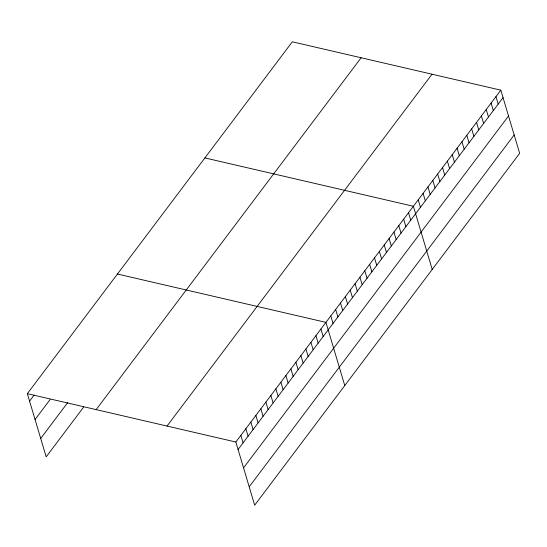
<?xml version="1.0" encoding="UTF-8"?>
<svg xmlns="http://www.w3.org/2000/svg" width="547" height="547" viewBox="0 0 547 547"><rect width="100%" height="100%" fill="white"/><g stroke="black" fill="none" stroke-linecap="round" stroke-linejoin="round"><path stroke-width="0.82" d="M83.718 406.995L46.187 456.841L27.35 393.662L292.324 41.811L500.813 90.159L519.65 153.338L254.676 505.189L235.846 442.017L500.813 90.159M29.579 401.142L34.085 395.16M35.056 419.522L50.071 399.583M40.704 438.462L67.732 402.571M96.156 409.621L361.123 57.763M167.04 426.058L432.014 74.207M238.075 449.497L503.049 97.639M243.552 467.876L508.525 116.019M249.2 486.809L514.173 134.959M204.879 157.919L413.375 206.274L432.212 269.452M117.441 274.033L325.937 322.381L344.767 385.56M27.35 393.662L235.846 442.017M495.958 96.614L498.187 104.087M491.103 103.062L493.332 110.542M486.242 109.509L488.471 116.99M481.387 115.964L483.616 123.444M476.526 122.412L478.755 129.892M471.671 128.866L473.9 136.347M466.81 135.314L469.039 142.794M461.955 141.769L464.184 149.242M457.094 148.216L459.323 155.697M452.239 154.664L454.468 162.144M447.378 161.119L449.607 168.599M442.523 167.567L444.752 175.047M437.662 174.021L439.897 181.501M432.807 180.469L435.036 187.949M427.952 186.917L430.181 194.397M423.091 193.371L425.32 200.852M418.236 199.819L420.465 207.299M408.52 212.721L410.749 220.202M403.659 219.176L405.888 226.656M398.804 225.624L401.033 233.104M393.943 232.072L396.172 239.552M389.088 238.526L391.317 246.006M384.226 244.974L386.456 252.454M379.372 251.429L381.601 258.909M374.51 257.876L376.746 265.357M369.656 264.331L371.885 271.804M364.794 270.779L367.03 278.259M359.94 277.226L362.169 284.707M355.085 283.681L357.314 291.161M350.224 290.129L352.453 297.609M345.369 296.583L347.598 304.064M340.507 303.031L342.737 310.511M335.653 309.486L337.882 316.959M330.791 315.934L333.02 323.414M320.932 329.027L323.161 336.508M315.927 335.673L318.156 343.154M310.922 342.319L313.151 349.8M305.917 348.965L308.146 356.446M300.912 355.612L303.141 363.092M295.906 362.258L298.136 369.738M290.901 368.904L293.13 376.384M285.896 375.55L288.125 383.03M280.891 382.203L283.12 389.676M275.886 388.849L278.115 396.322M270.881 395.495L273.11 402.968M265.876 402.141L268.105 409.614M260.871 408.787L263.1 416.26M255.866 415.433L258.095 422.906M250.861 422.079L253.09 429.552M245.856 428.725L248.085 436.198M240.851 435.371L243.08 442.844"/></g></svg>
